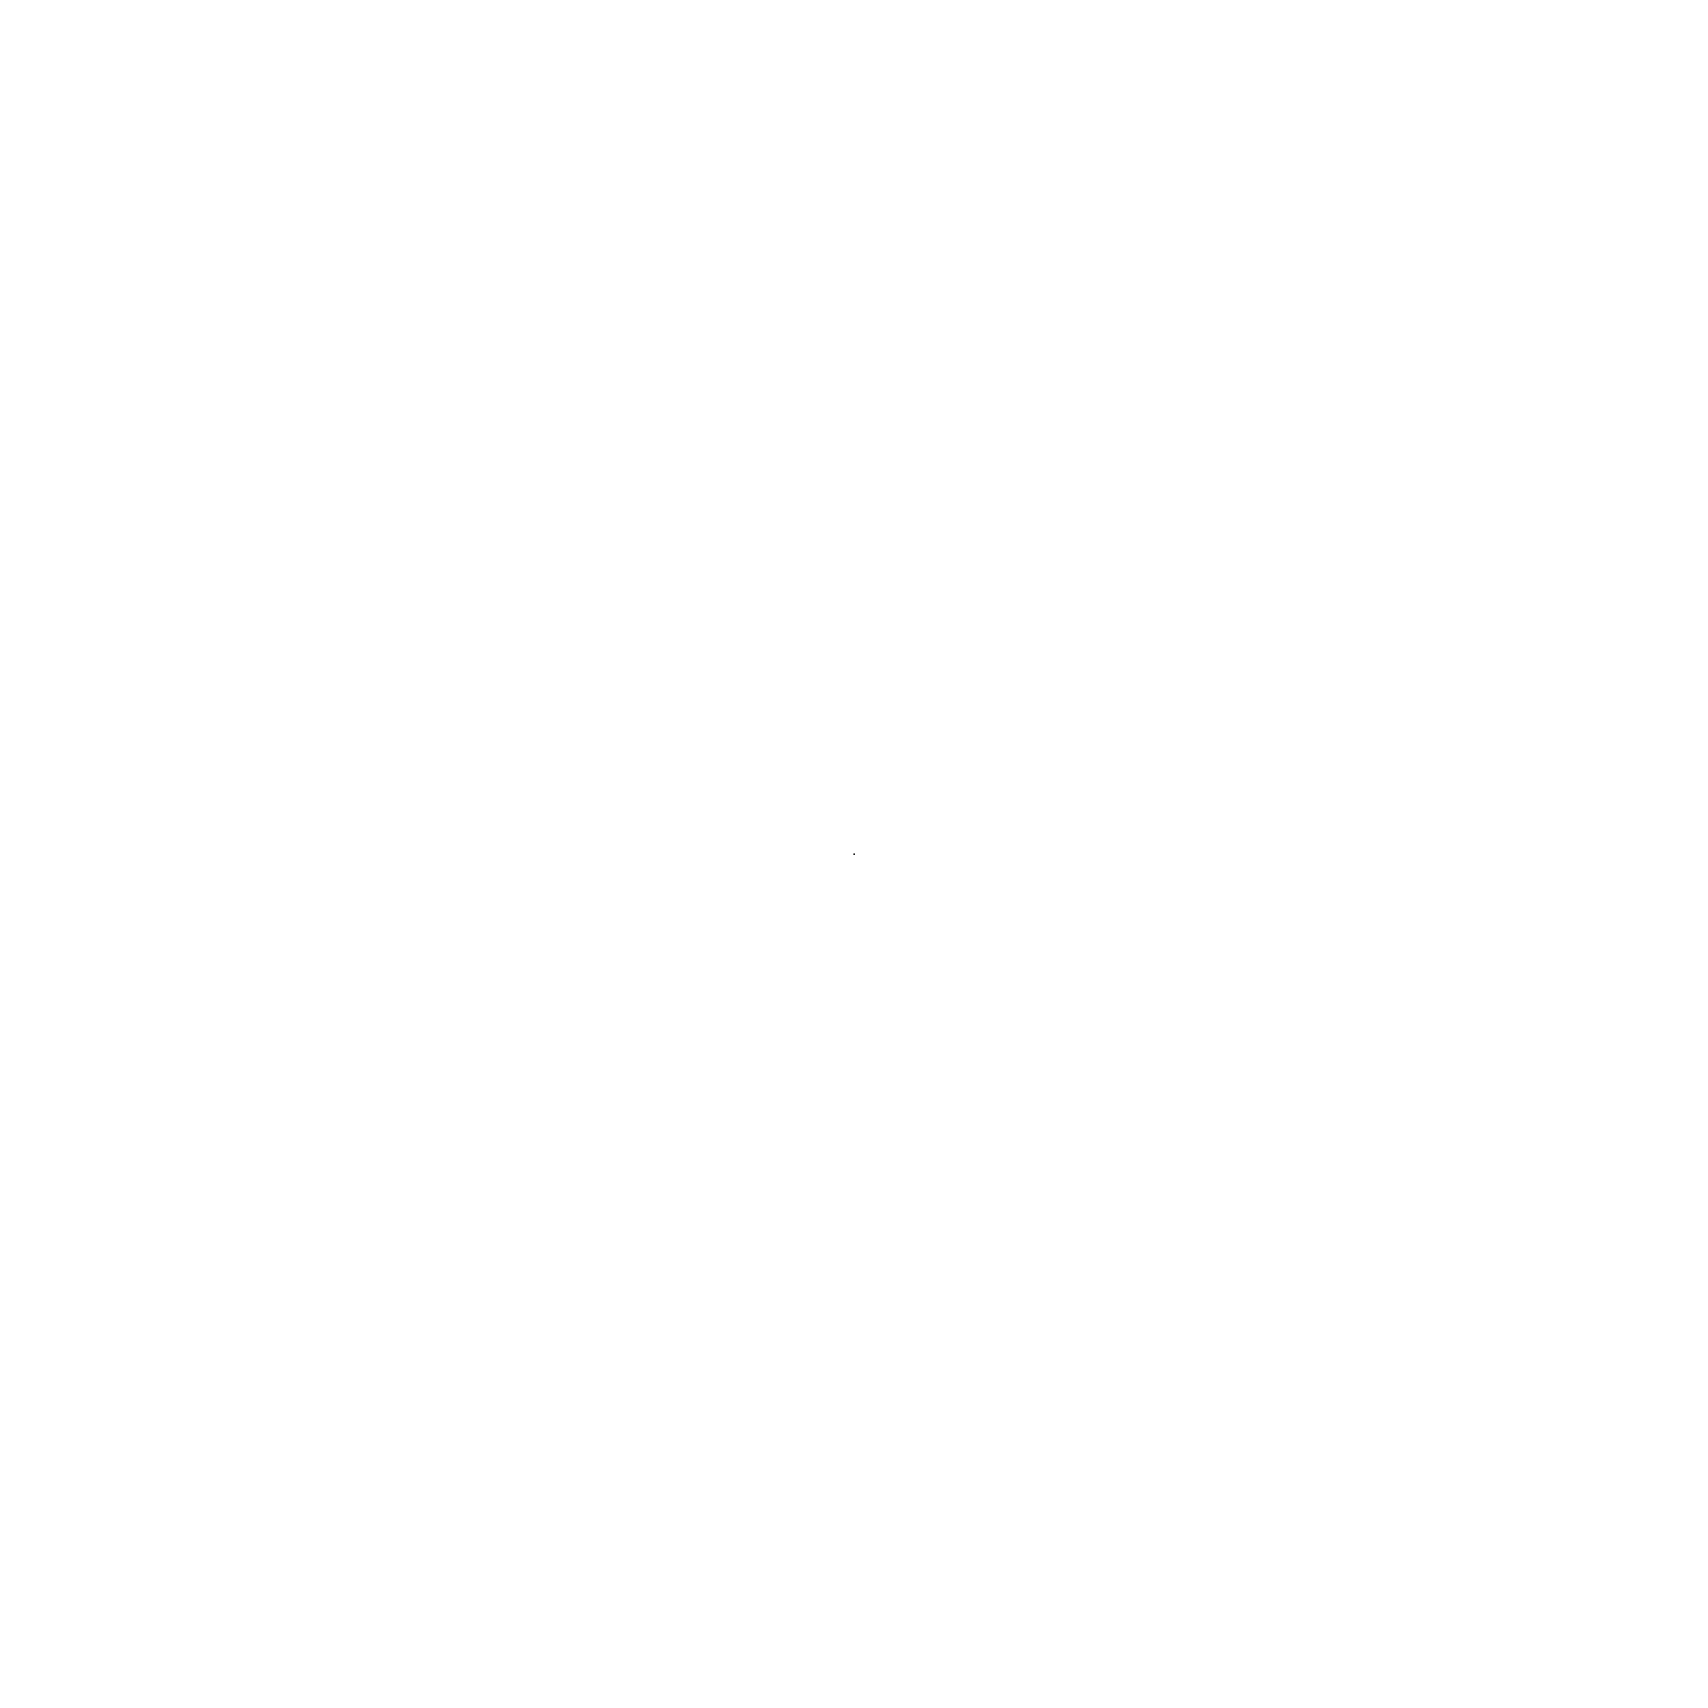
# Model space of a CAD drawing. Extents: x 0 to 2972856, y -1269770 to 0.
# Drawn here: x 0 to 0, y 0 to 0 of the extents above.
import ezdxf

# ---------------------------------------------------------------- set-up
doc = ezdxf.new("R2010")
doc.units = 0
doc.header["$LTSCALE"] = 1000
doc.header["$PDSIZE"] = 50
doc.linetypes.add('接地线', pattern=[1.35002, 0.5, -1e-05, 1e-05, 0.5, -0.125, 0.1, -0.125])
doc.layers.add('电-线路-接地网', color=6, linetype='接地线')

msp = doc.modelspace()

# ---------------------------------------------------------------- linework, layer by layer
at = {"layer": '电-线路-接地网', "linetype": 'ByBlock'}
msp.add_point((0, 0), dxfattribs=at)
msp.add_point((0, 0), dxfattribs=at)
msp.add_point((0, 0), dxfattribs=at)
msp.add_point((0, 0), dxfattribs=at)
msp.add_point((0, 0), dxfattribs=at)
msp.add_point((0, 0), dxfattribs=at)
msp.add_point((0, 0), dxfattribs=at)
msp.add_point((0, 0), dxfattribs=at)
msp.add_point((0, 0), dxfattribs=at)
msp.add_point((0, 0), dxfattribs=at)
msp.add_point((0, 0), dxfattribs=at)
msp.add_point((0, 0), dxfattribs=at)
msp.add_point((0, 0), dxfattribs=at)
msp.add_point((0, 0), dxfattribs=at)
msp.add_point((0, 0), dxfattribs=at)
msp.add_point((0, 0), dxfattribs=at)
msp.add_point((0, 0), dxfattribs=at)
msp.add_point((0, 0), dxfattribs=at)
msp.add_point((0, 0), dxfattribs=at)
msp.add_point((0, 0), dxfattribs=at)
msp.add_point((0, 0), dxfattribs=at)
msp.add_point((0, 0), dxfattribs=at)
msp.add_point((0, 0), dxfattribs=at)
msp.add_point((0, 0), dxfattribs=at)
msp.add_point((0, 0), dxfattribs=at)
msp.add_point((0, 0), dxfattribs=at)
msp.add_point((0, 0), dxfattribs=at)
msp.add_point((0, 0), dxfattribs=at)
msp.add_point((0, 0), dxfattribs=at)
msp.add_point((0, 0), dxfattribs=at)
msp.add_point((0, 0), dxfattribs=at)
msp.add_point((0, 0), dxfattribs=at)
msp.add_point((0, 0), dxfattribs=at)
msp.add_point((0, 0), dxfattribs=at)
msp.add_point((0, 0), dxfattribs=at)
msp.add_point((0, 0), dxfattribs=at)
msp.add_point((0, 0), dxfattribs=at)
msp.add_point((0, 0), dxfattribs=at)
msp.add_point((0, 0), dxfattribs=at)
msp.add_point((0, 0), dxfattribs=at)
msp.add_point((0, 0), dxfattribs=at)
msp.add_point((0, 0), dxfattribs=at)
msp.add_point((0, 0), dxfattribs=at)
msp.add_point((0, 0), dxfattribs=at)
msp.add_point((0, 0), dxfattribs=at)
msp.add_point((0, 0), dxfattribs=at)
msp.add_point((0, 0), dxfattribs=at)
msp.add_point((0, 0), dxfattribs=at)
msp.add_point((0, 0), dxfattribs=at)
msp.add_point((0, 0), dxfattribs=at)
msp.add_point((0, 0), dxfattribs=at)
msp.add_point((0, 0), dxfattribs=at)
msp.add_point((0, 0), dxfattribs=at)
msp.add_point((0, 0), dxfattribs=at)
msp.add_point((0, 0), dxfattribs=at)
msp.add_point((0, 0), dxfattribs=at)
msp.add_point((0, 0), dxfattribs=at)
msp.add_point((0, 0), dxfattribs=at)
msp.add_point((0, 0), dxfattribs=at)
msp.add_point((0, 0), dxfattribs=at)
msp.add_point((0, 0), dxfattribs=at)
msp.add_point((0, 0), dxfattribs=at)
msp.add_point((0, 0), dxfattribs=at)
msp.add_point((0, 0), dxfattribs=at)
msp.add_point((0, 0), dxfattribs=at)
msp.add_point((0, 0), dxfattribs=at)
msp.add_point((0, 0), dxfattribs=at)
msp.add_point((0, 0), dxfattribs=at)
msp.add_point((0, 0), dxfattribs=at)
msp.add_point((0, 0), dxfattribs=at)
msp.add_point((0, 0), dxfattribs=at)
msp.add_point((0, 0), dxfattribs=at)
msp.add_point((0, 0), dxfattribs=at)
msp.add_point((0, 0), dxfattribs=at)
msp.add_point((0, 0), dxfattribs=at)
msp.add_point((0, 0), dxfattribs=at)
msp.add_point((0, 0), dxfattribs=at)
msp.add_point((0, 0), dxfattribs=at)
msp.add_point((0, 0), dxfattribs=at)
msp.add_point((0, 0), dxfattribs=at)
msp.add_point((0, 0), dxfattribs=at)
msp.add_point((0, 0), dxfattribs=at)
msp.add_point((0, 0), dxfattribs=at)
msp.add_point((0, 0), dxfattribs=at)
msp.add_point((0, 0), dxfattribs=at)
msp.add_point((0, 0), dxfattribs=at)
msp.add_point((0, 0), dxfattribs=at)
msp.add_point((0, 0), dxfattribs=at)
msp.add_point((0, 0), dxfattribs=at)
msp.add_point((0, 0), dxfattribs=at)
msp.add_point((0, 0), dxfattribs=at)
msp.add_point((0, 0), dxfattribs=at)
msp.add_point((0, 0), dxfattribs=at)
msp.add_point((0, 0), dxfattribs=at)
msp.add_point((0, 0), dxfattribs=at)
msp.add_point((0, 0), dxfattribs=at)
msp.add_point((0, 0), dxfattribs=at)
msp.add_point((0, 0), dxfattribs=at)
msp.add_point((0, 0), dxfattribs=at)
msp.add_point((0, 0), dxfattribs=at)
msp.add_point((0, 0), dxfattribs=at)
msp.add_point((0, 0), dxfattribs=at)
msp.add_point((0, 0), dxfattribs=at)
msp.add_point((0, 0), dxfattribs=at)
msp.add_point((0, 0), dxfattribs=at)
msp.add_point((0, 0), dxfattribs=at)
msp.add_point((0, 0), dxfattribs=at)
msp.add_point((0, 0), dxfattribs=at)
msp.add_point((0, 0), dxfattribs=at)
msp.add_point((0, 0), dxfattribs=at)
msp.add_point((0, 0), dxfattribs=at)
msp.add_point((0, 0), dxfattribs=at)
msp.add_point((0, 0), dxfattribs=at)
msp.add_point((0, 0), dxfattribs=at)
msp.add_point((0, 0), dxfattribs=at)
msp.add_point((0, 0), dxfattribs=at)
msp.add_point((0, 0), dxfattribs=at)
msp.add_point((0, 0), dxfattribs=at)
msp.add_point((0, 0), dxfattribs=at)
msp.add_point((0, 0), dxfattribs=at)
msp.add_point((0, 0), dxfattribs=at)
msp.add_point((0, 0), dxfattribs=at)
msp.add_point((0, 0), dxfattribs=at)
msp.add_point((0, 0), dxfattribs=at)
msp.add_point((0, 0), dxfattribs=at)
msp.add_point((0, 0), dxfattribs=at)
msp.add_point((0, 0), dxfattribs=at)
msp.add_point((0, 0), dxfattribs=at)
msp.add_point((0, 0), dxfattribs=at)
msp.add_point((0, 0), dxfattribs=at)
msp.add_point((0, 0), dxfattribs=at)
msp.add_point((0, 0), dxfattribs=at)
msp.add_point((0, 0), dxfattribs=at)
msp.add_point((0, 0), dxfattribs=at)
msp.add_point((0, 0), dxfattribs=at)

doc.saveas('drawing.dxf')
